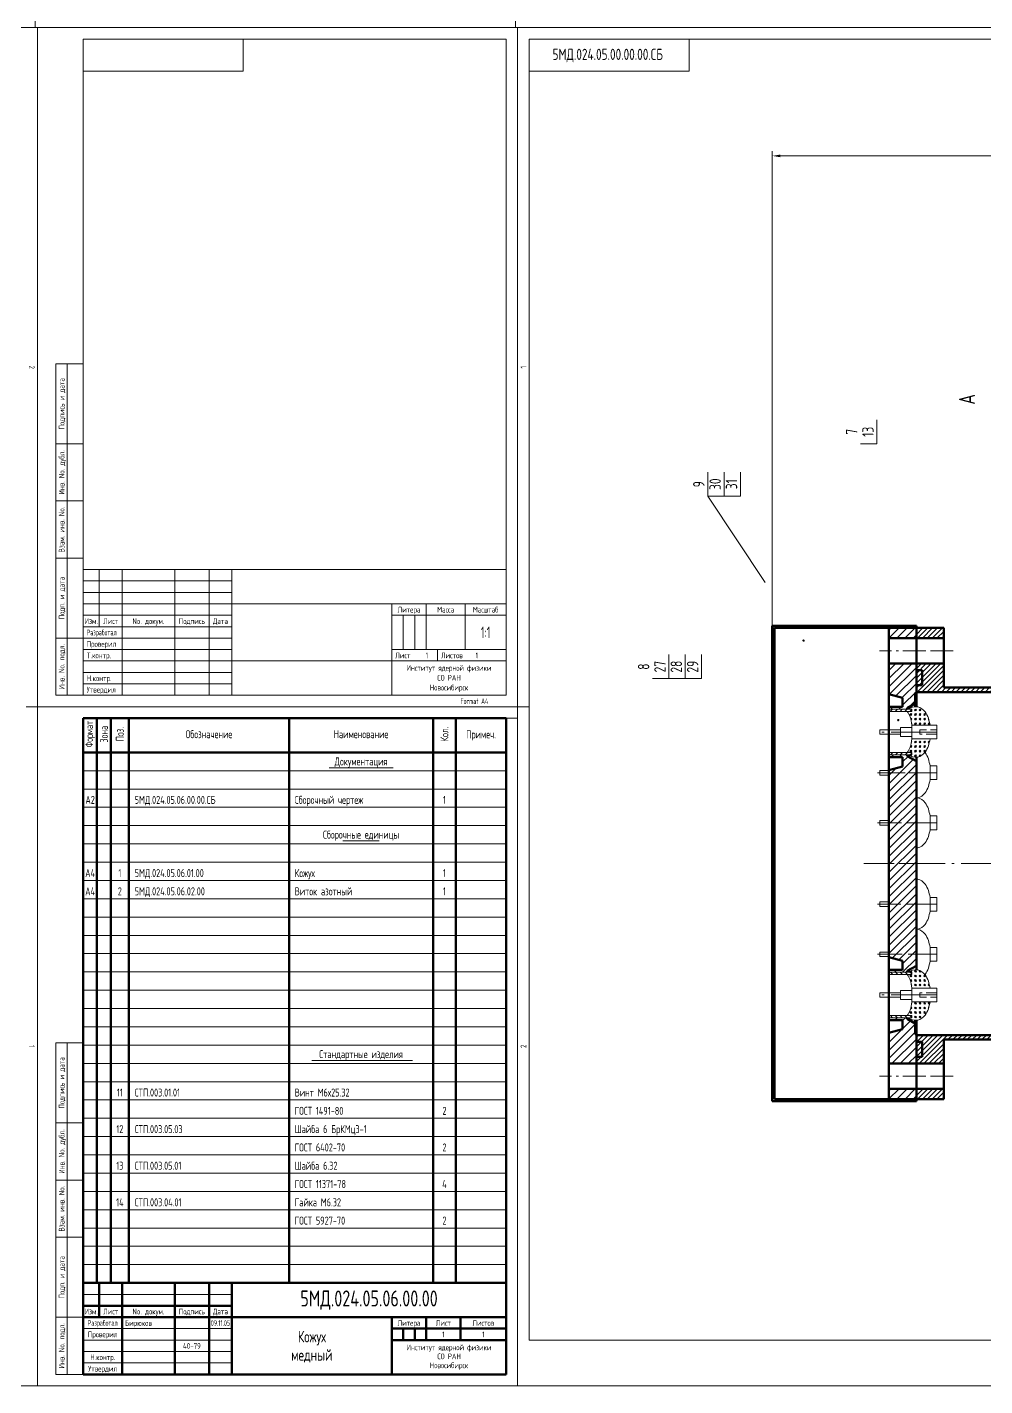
# Model space of a CAD drawing. Extents: x -414 to 4851, y -2165 to 1761.
# Drawn here: x 901 to 1320, y -769 to -175 of the extents above; entities that cross this region are included whole.
import ezdxf
from ezdxf.enums import TextEntityAlignment as Align

# ---------------------------------------------------------------- set-up
doc = ezdxf.new("R2010")
doc.units = 0
doc.linetypes.add('S-P10', pattern=[15, 10, -2, 1, -2])
doc.linetypes.add('S-P20', pattern=[27, 20, -3, 1, -3])
for name, color, linetype, lineweight in [('1', 9, 'CONTINUOUS', 20), ('2', 2, 'CONTINUOUS', 50), ('DIM', 4, 'CONTINUOUS', 20), ('HATCH', 5, 'CONTINUOUS', 20), ('TR', 3, 'CONTINUOUS', 20)]:
    doc.layers.add(name, color=color, linetype=linetype, lineweight=lineweight)
doc.styles.add('SIMPLEX', font='simplex.shx', dxfattribs={"width": 0.7})
pattern_1 = [(225, (2232.582306331256, 867.5315414522921), (1.060660171779821, -1.060660171779821), [])]
pattern_2 = [(135, (2404.30796479295, -1342.48797182273), (-1.060660171779822, -1.060660171779821), [])]
pattern_3 = [(135, (2403.70796479295, -1341.88797182273), (-2.000000618897904, 1.259138534073878e-15), [1.13137, -1.697056]), (135, (2403.30796479295, -1341.88797182273), (-2.000000618897904, 1.259138534073878e-15), [0.565686, -2.262742]), (135, (2403.70796479295, -1341.48797182273), (-2.000000618897904, 1.259138534073878e-15), [0.565686, -2.262742])]
pattern_4 = [(225, (2403.70796479295, 261.2374303011708), (-2.000000618897904, -7.692958409636659e-16), [1.13137, -1.697056]), (225, (2403.30796479295, 261.2374303011708), (-2.000000618897904, -7.692958409636659e-16), [0.565686, -2.262742]), (225, (2403.70796479295, 260.8374303011707), (-2.000000618897904, -7.692958409636659e-16), [0.565686, -2.262742])]
pattern_5 = [(225, (2404.30796479295, 261.8374303011707), (-1.060660171779822, 1.060660171779821), [])]
pattern_6 = [(225, (771.8391680339594, -2651.769355833443), (1.767766952966369, -1.767766952966369), [])]

# ---------------------------------------------------------------- blocks, each defined once
blk = doc.blocks.new('SHTAMP1')
at = {"layer": 'DIM', "color": 2}
for p, q in [((-185, 55), (0, 55)), ((-185, 55), (-185, 0)), ((-178, 55), (-178, 29.99999999999999)), ((-168, 55), (-168, 0)), ((-145, 55), (-145, 0)), ((-130, 55), (-130, 0)), ((-120, 55), (-120, 0)), ((-120, 40), (0, 40)), ((-49.99999999999997, 40), (-50, 0)), ((-34.99999999999997, 40), (-34.99999999999997, 20)), ((-17.99999999999997, 40), (-17.99999999999997, 20.00000000000001)), ((-185, 35), (-120, 35)), ((-185, 30), (-120, 30)), ((-49.99999999999997, 35), (0, 35)), ((-50, 20), (0, 20)), ((-29.99999999999994, 20.00000000000001), (-29.99999999999997, 15)), ((-120, 15), (0, 15))]:
    blk.add_line(p, q, dxfattribs=at)
at = {"layer": 'DIM'}
for p, q in [((-185, 50), (-120, 50)), ((-185, 45), (-120, 45)), ((-185, 40), (-120, 40)), ((-44.99999999999997, 35), (-44.99999999999997, 20)), ((-39.99999999999997, 35), (-39.99999999999997, 20)), ((-185, 25), (-120, 25)), ((-185, 20), (-120, 20)), ((-185, 15), (-120, 15)), ((-185, 10), (-120, 10)), ((-185, 5), (-120, 5))]:
    blk.add_line(p, q, dxfattribs=at)
at = {"layer": 'DIM', "style": 'SIMPLEX', "width": 0.6}
blk.add_text('1', height=2.5, dxfattribs=at).set_placement((-35.17607202795625, 16.2))
at = {"layer": 'DIM', "style": 'SIMPLEX', "width": 0.6, "flags": 8}
blk.add_attdef('ОБОЗНАЧЕНИЕ2', text='', height=7, dxfattribs=at).set_placement((-117, 60), align=Align.MIDDLE)
at = {"layer": 'DIM', "style": 'SIMPLEX', "width": 0.6}
for tag, height, p in [('ОБОЗНАЧЕНИЕ', 7, (-60, 47.5)), ('МАСШТАБ', 5, (-9, 27.5))]:
    blk.add_attdef(tag, text='', height=height, dxfattribs=at).set_placement(p, align=Align.MIDDLE)
at = {"layer": 'DIM', "style": 'SIMPLEX', "width": 0.9108433734939759}
blk.add_attdef('ДАТА', text='', height=2.5, dxfattribs=at).set_placement((-129.5, 26.2), (-120.5, 26.2), align=Align.FIT)
at = {"layer": 'DIM', "style": 'SIMPLEX', "width": 0.6}
for tag, p in [('ЛИСТОВ', (-13.325, 16.2)), ('FORMAT', (-20, -3.8))]:
    blk.add_attdef(tag, p, '', height=2.5, dxfattribs=at)
blk.add_attdef('ТЕЛЕФОН', text='', height=2.5, dxfattribs=at).set_placement((-137.5, 12.5), align=Align.MIDDLE_CENTER)
at = {"layer": 'TR', "style": 'SIMPLEX', "width": 0.7}
for s, p in [('Литера', (-42.49999999999997, 36.2)), ('Масса', (-26.49999999999997, 36.2)), ('Масштаб', (-9, 36.2)), ('Изм.', (-181.5, 31.2)), ('Лист', (-173, 31.2)), ('No. докум.', (-156.5, 31.2)), ('Подпись', (-137.5, 31.2)), ('Дата', (-125, 31.2)), ('Институт ядерной физики', (-25, 10.70243239950646)), ('СО РАН', (-25, 6.416718113792172)), ('Новосибирск', (-25, 2.131003828077887))]:
    blk.add_text(s, height=2.5, dxfattribs=at).set_placement(p, align=Align.CENTER)
at = {"layer": 'TR', "style": 'SIMPLEX'}
for s, width, p in [('Разработал', 0.6, (-183.5, 26.2)), ('T.контр.', 0.7, (-183.5, 16.2)), ('Проверил', 0.7, (-183.5, 21.2)), ('Лист', 0.7, (-48.5, 16.2)), ('Листов', 0.7, (-28.49999999999997, 16.2)), ('Н.контр.', 0.7, (-183.5, 6.200000000000001)), ('Утвердил', 0.7, (-183.5, 1.200000000000001))]:
    blk.add_text(s, height=2.5, dxfattribs=dict(at, width=width)).set_placement(p)
at = {"layer": 'TR', "style": 'SIMPLEX', "width": 0.6}
for tag, height, p in [('НАИМЕНОВАНИЕ', 5, (-85.34568711718521, 29.20002082529924)), ('НАИМЕНОВАНИЕ2', 5, (-85.34568711718521, 21.20002082529924)), ('МАТЕРИАЛ', 3.5, (-85, 9)), ('СОРТАМЕНТ', 3.5, (-85, 3))]:
    blk.add_attdef(tag, text='', height=height, dxfattribs=at).set_placement(p, align=Align.CENTER)
for tag, p, height in [('РАЗРАБОТАЛ', (-166.7, 26.2), 2.5), ('ПРОВЕРИЛ', (-166.7, 21.2), 2.5), ('НОРМОКОНТРОЛЬ', (-166.7, 6.199999999999998), 2.5), ('УТВЕРДИЛ', (-166.7, 1.199999999999999), 2.5), ('ФАЙЛ', (-185, -4), 2)]:
    blk.add_attdef(tag, p, '', height=height, dxfattribs=at)
blk = doc.blocks.new('A4')
at = {"layer": 'DIM', "color": 2}
for p, q in [((7.999999999999972, 5), (8.000000000000028, 150)), ((20.00000000000003, 150), (8.000000000000028, 150)), ((12.99999999999997, 5), (13.00000000000003, 150)), ((20, 115), (8, 115)), ((20, 90), (8, 90)), ((20, 65), (8, 65)), ((19.99999999999997, 30), (7.999999999999972, 30)), ((19.99999999999997, 5), (7.999999999999972, 5))]:
    blk.add_line(p, q, dxfattribs=at)
at = {"layer": 'DIM'}
blk.add_lwpolyline([(0, 0), (1.81854043542623e-14, 297), (210, 297), (210, 0)], close=True, dxfattribs=at)
at = {"layer": 'DIM', "color": 2}
blk.add_lwpolyline([(20, 5), (20.00000000000002, 292), (205, 292), (205, 5)], close=True, dxfattribs=at)
blk.add_lwpolyline([(20.00000000000001, 278), (90.00000000000001, 278), (90.00000000000001, 292)], dxfattribs=at)
at = {"layer": 'DIM'}
ref = blk.add_blockref('SHTAMP1', (205, 5), dxfattribs=at)
ref.add_attrib('МАСШТАБ', '1:1', dxfattribs={"height": 5, "style": 'SIMPLEX', "width": 0.6}).set_placement((196, 32.5), align=Align.MIDDLE)
ref.add_attrib('ЛИСТОВ', '1', (191.675, 21.2), dxfattribs={"height": 2.5, "style": 'SIMPLEX', "width": 0.6})
ref.add_attrib('FORMAT', 'Format A4', (185, 1.2), dxfattribs={"height": 2.5, "style": 'SIMPLEX', "width": 0.6})
at = {"layer": 'DIM', "style": 'SIMPLEX', "width": 0.7}
for s, p in [('Подпись и дата', (11.80000000000001, 132.5)), ('Инв. No. дубл.', (11.79999999999998, 102.5)), ('Взам. инв. No.', (11.79999999999998, 77.50000000000003)), ('Подп. и дата', (11.79999999999998, 47.50000000000001)), ('Инв. No. подл.', (11.79999999999998, 17.50000000000001))]:
    blk.add_text(s, height=2.5, rotation=90, dxfattribs=at).set_placement(p, align=Align.CENTER)

msp = doc.modelspace()

# ---------------------------------------------------------------- hatches: boundary and pattern name
at = {"layer": 'HATCH'}
h = msp.add_hatch(dxfattribs=at)
h.set_pattern_fill('U', color=256, scale=1.5, angle=225, style=0, pattern_type=0)
h.set_pattern_definition(pattern_1)
h.paths.add_polyline_path([(1226.701967580527, -644.3252707607792), (1289.701967580527, -644.3252707607792), (1289.701967580527, -643.3252707607792), (1227.701967580527, -643.3252707607792), (1227.701967580527, -437.3252707607792), (1289.701967580527, -437.3252707607792), (1289.701967580527, -436.3252707607792), (1226.701967580527, -436.3252707607792)])
h = msp.add_hatch(dxfattribs=at)
h.set_pattern_fill('U', color=256, scale=2.5, angle=225, style=0, pattern_type=0)
h.set_pattern_definition(pattern_6)
h.paths.add_polyline_path([(1277.701967580527, -437.3252707607792), (1277.701967580527, -441.8252707607796), (1289.701967580527, -441.8252707607792), (1289.701967580527, -437.3252707607792)])
h = msp.add_hatch(dxfattribs=at)
h.set_pattern_fill('U', color=256, scale=1.5, angle=225, style=0, pattern_type=0)
h.set_pattern_definition(pattern_1)
h.paths.add_polyline_path([(1289.701967580527, -441.8252707607792), (1301.701967580527, -441.8252707607792), (1301.701967580527, -437.3252707607792), (1289.701967580527, -437.3252707607792)])
h = msp.add_hatch(dxfattribs=at)
h.set_pattern_fill('U', color=256, scale=2.5, angle=225, style=0, pattern_type=0)
h.set_pattern_definition(pattern_6)
h.paths.add_polyline_path([(1277.701967580527, -452.8252707607796), (1277.701967580527, -466.2175756061918), (1283.701967580525, -467.8252707607783), (1283.701967580525, -471.8252707607783), (1277.701967580527, -471.8252707607783), (1277.701967580527, -472.8252707607783), (1285.701967580525, -472.8252707607783), (1285.701967580525, -472.3252707607783), (1289.201967580525, -470.3045448186147), (1289.201967580525, -465.8252707607787), (1289.701967580527, -465.3252707607769), (1289.701967580527, -452.8252707607792)])
h = msp.add_hatch(dxfattribs=at)
h.set_pattern_fill('U', color=256, scale=1.5, angle=225, style=0, pattern_type=0)
h.set_pattern_definition(pattern_1)
h.paths.add_polyline_path([(1289.701967580527, -465.3252707607792), (1326.701967580527, -465.3252707607792), (1326.701967580527, -463.3252707607792), (1301.701967580527, -463.3252707607792), (1301.701967580527, -452.8252707607792), (1289.701967580527, -452.8252707607792)])
h = msp.add_hatch(dxfattribs=at)
h.set_pattern_fill('U', color=256, scale=1.5, angle=135, style=0, pattern_type=0)
h.set_pattern_definition(pattern_5)
h.paths.add_polyline_path([(1287.708201007072, -472.8252707607783), (1287.708201007072, -473.8252707607783), (1277.701967580525, -473.8252707607783), (1277.701967580525, -472.8252707607783)])
h = msp.add_hatch(dxfattribs=at)
h.set_pattern_fill('STEK', color=256, scale=2, angle=89.99999999999997, style=0, pattern_type=2)
h.set_pattern_definition(pattern_4)
edge = h.paths.add_edge_path()
edge.add_line((1287.708201007072, -473.8252707607783), (1285.701967580525, -473.8252707607783))
edge.add_spline(control_points=[(1285.701967580525, -473.8252707607783), (1286.204219041173, -474.5922907193801), (1287.386190387496, -476.3973538882435), (1287.571869649097, -478.559970174985), (1287.678648791298, -479.8036325528881)], knot_values=[0, 0, 0, 0, 2.712327674008114, 6.383044836497682, 6.383044836497682, 6.383044836497682, 6.383044836497682], degree=3, periodic=0)
edge.add_line((1287.681175533093, -479.8252707607783), (1295.708201007072, -479.8252707607783))
edge.add_spline(control_points=[(1295.708201007072, -479.8252707607783), (1295.274161128494, -477.7576408039183), (1294.570813509597, -474.4071131711069), (1290.135439189103, -471.0229615689416), (1287.279728945074, -472.1838741170397), (1285.701967580525, -472.8252707607783)], knot_values=[0, 0, 0, 0, 6.19846939499586, 10.04441966037551, 14.79264694561918, 14.79264694561918, 14.79264694561918, 14.79264694561918], degree=3, periodic=0)
edge.add_line((1285.701967580525, -472.8252707607783), (1287.708201007072, -472.8252707607783))
edge.add_line((1287.708201007072, -472.8252707607783), (1287.708201007072, -473.8252707607783))
h = msp.add_hatch(dxfattribs=at)
h.set_pattern_fill('STEK', color=256, scale=2, angle=89.99999999999997, style=0, pattern_type=2)
h.set_pattern_definition(pattern_4)
edge = h.paths.add_edge_path()
edge.add_spline(control_points=[(1287.678648791298, -485.846908968668), (1287.571869649097, -487.0905713465716), (1287.386190387496, -489.253187633313), (1286.204219041173, -491.0582508021769), (1285.701967580525, -491.8252707607783)], knot_values=[0, 0, 0, 0, 3.670717162490015, 6.383044836498129, 6.383044836498129, 6.383044836498129, 6.383044836498129], degree=3, periodic=0)
edge.add_line((1285.701967580525, -491.8252707607783), (1287.708201007072, -491.8252707607783))
edge.add_line((1287.708201007072, -491.8252707607783), (1287.708201007072, -492.8252707607783))
edge.add_line((1287.708201007072, -492.8252707607783), (1285.701967580526, -492.8252707607783))
edge.add_spline(control_points=[(1285.701967580525, -492.8252707607783), (1287.279728945074, -493.4666674045168), (1290.135439189103, -494.627579952615), (1294.570813509597, -491.2434283504497), (1295.274161128494, -487.8929007176382), (1295.708201007072, -485.8252707607783)], knot_values=[0, 0, 0, 0, 4.748227285243578, 8.594177550623229, 14.79264694561866, 14.79264694561866, 14.79264694561866, 14.79264694561866], degree=3, periodic=0)
edge.add_line((1295.708201007072, -485.8252707607783), (1287.681175533093, -485.8252707607783))
h = msp.add_hatch(dxfattribs=at)
h.set_pattern_fill('U', color=256, scale=1.5, angle=135, style=0, pattern_type=0)
h.set_pattern_definition(pattern_5)
h.paths.add_polyline_path([(1287.708201007072, -491.8252707607783), (1287.708201007072, -492.8252707607783), (1277.701967580526, -492.8252707607783), (1277.701967580526, -491.8252707607783)])
h = msp.add_hatch(dxfattribs=at)
h.set_pattern_fill('U', color=256, scale=2.5, angle=225, style=0, pattern_type=0)
h.set_pattern_definition(pattern_6)
h.paths.add_polyline_path([(1285.701967580525, -493.3252707607787), (1285.701967580525, -492.8252707607783), (1277.701967580527, -492.8252707607783), (1277.701967580527, -493.8252707607783), (1283.701967580525, -493.8252707607783), (1283.701967580525, -497.8252707607796), (1277.701967580527, -499.4329659153657), (1277.701967580527, -581.2175756061927), (1283.701967580525, -582.8252707607796), (1283.701967580525, -586.8252707607801), (1277.701967580527, -586.8252707607796), (1277.701967580527, -587.8252707607801), (1285.701967580525, -587.8252707607801), (1285.701967580525, -587.3252707607796), (1289.701967580527, -585.0158696840215), (1289.701967580527, -495.6346718375378)])
h = msp.add_hatch(dxfattribs=at)
h.set_pattern_fill('U', color=256, scale=1.5, angle=225, style=0, pattern_type=0)
h.set_pattern_definition(pattern_1)
h.paths.add_polyline_path([(1289.701967580527, -627.8252707607792), (1301.701967580527, -627.8252707607796), (1301.701967580527, -617.3252707607792), (1351.701967580527, -617.3252707607792), (1351.701967580527, -556.8252707607792), (1351.701967580527, -554.8252707607792), (1349.701967580527, -554.8252707607792), (1349.701967580527, -615.3252707607792), (1289.701967580527, -615.3252707607792)])
h = msp.add_hatch(dxfattribs=at)
h.set_pattern_fill('U', color=256, scale=1.5, angle=135, style=0, pattern_type=0)
h.set_pattern_definition(pattern_2)
h.paths.add_polyline_path([(1287.708201007072, -588.8252707607801), (1287.708201007072, -587.8252707607801), (1277.701967580526, -587.8252707607801), (1277.701967580526, -588.8252707607801)])
h = msp.add_hatch(dxfattribs=at)
h.set_pattern_fill('STEK', color=256, scale=2, angle=89.99999999999997, style=0, pattern_type=2)
h.set_pattern_definition(pattern_3)
edge = h.paths.add_edge_path()
edge.add_spline(control_points=[(1287.678648791298, -594.8036325528903), (1287.571869649097, -593.5599701749868), (1287.386190387495, -591.3973538882449), (1286.204219041173, -589.5922907193815), (1285.701967580525, -588.8252707607801)], knot_values=[0, 0, 0, 0, 3.670717162490015, 6.383044836498129, 6.383044836498129, 6.383044836498129, 6.383044836498129], degree=3, periodic=0)
edge.add_line((1287.681175533093, -594.8252707607801), (1295.708201007072, -594.8252707607801))
edge.add_spline(control_points=[(1295.708201007072, -594.8252707607801), (1295.274161128494, -592.7576408039197), (1294.570813509597, -589.4071131711087), (1290.135439189103, -586.0229615689439), (1287.279728945074, -587.1838741170416), (1285.701967580525, -587.8252707607801)], knot_values=[0, 0, 0, 0, 6.198469394995435, 10.04441966037509, 14.79264694561866, 14.79264694561866, 14.79264694561866, 14.79264694561866], degree=3, periodic=0)
edge.add_line((1285.701967580526, -587.8252707607801), (1287.708201007072, -587.8252707607801))
edge.add_line((1287.708201007072, -587.8252707607801), (1287.708201007072, -588.8252707607801))
edge.add_line((1287.708201007072, -588.8252707607801), (1285.701967580525, -588.8252707607801))
h = msp.add_hatch(dxfattribs=at)
h.set_pattern_fill('STEK', color=256, scale=2, angle=89.99999999999997, style=0, pattern_type=2)
h.set_pattern_definition(pattern_3)
edge = h.paths.add_edge_path()
edge.add_line((1287.708201007072, -606.8252707607801), (1287.708201007072, -607.8252707607801))
edge.add_line((1287.708201007072, -607.8252707607801), (1285.701967580526, -607.8252707607801))
edge.add_spline(control_points=[(1285.701967580525, -607.8252707607801), (1287.279728945074, -608.4666674045186), (1290.135439189103, -609.6275799526177), (1294.570813509596, -606.243428350451), (1295.274161128494, -602.8929007176405), (1295.708201007072, -600.8252707607801)], knot_values=[0, 0, 0, 0, 4.74822728524367, 8.594177550623321, 14.79264694561918, 14.79264694561918, 14.79264694561918, 14.79264694561918], degree=3, periodic=0)
edge.add_line((1295.708201007072, -600.8252707607801), (1287.681175533094, -600.8252707607801))
edge.add_spline(control_points=[(1287.678648791298, -600.8469089686703), (1287.571869649097, -602.0905713465729), (1287.386190387496, -604.2531876333153), (1286.204219041173, -606.0582508021787), (1285.701967580525, -606.8252707607801)], knot_values=[0, 0, 0, 0, 3.670717162489567, 6.383044836497682, 6.383044836497682, 6.383044836497682, 6.383044836497682], degree=3, periodic=0)
edge.add_line((1285.701967580525, -606.8252707607801), (1287.708201007072, -606.8252707607801))
h = msp.add_hatch(dxfattribs=at)
h.set_pattern_fill('U', color=256, scale=1.5, angle=135, style=0, pattern_type=0)
h.set_pattern_definition(pattern_2)
h.paths.add_polyline_path([(1287.708201007072, -607.8252707607801), (1287.708201007072, -606.8252707607801), (1277.701967580525, -606.8252707607801), (1277.701967580525, -607.8252707607801)])
h = msp.add_hatch(dxfattribs=at)
h.set_pattern_fill('U', color=256, scale=2.5, angle=225, style=0, pattern_type=0)
h.set_pattern_definition(pattern_6)
h.paths.add_polyline_path([(1277.701967580527, -614.4329659153666), (1277.701967580527, -627.8252707607792), (1289.701967580527, -627.8252707607792), (1289.701967580527, -615.3252707607815), (1289.201967580525, -614.8252707607799), (1289.201967580525, -610.3459967029432), (1285.701967580525, -608.3252707607803), (1285.701967580525, -607.8252707607801), (1277.701967580527, -607.8252707607803), (1277.701967580527, -608.8252707607799), (1283.701967580525, -608.8252707607803), (1283.701967580525, -612.8252707607801)])
h = msp.add_hatch(dxfattribs=at)
h.set_pattern_fill('U', color=256, scale=2.5, angle=225, style=0, pattern_type=0)
h.set_pattern_definition(pattern_6)
h.paths.add_polyline_path([(1277.701967580527, -638.825270760779), (1277.701967580527, -643.3252707607792), (1289.701967580527, -643.3252707607794), (1289.701967580527, -638.8252707607794)])
h = msp.add_hatch(dxfattribs=at)
h.set_pattern_fill('U', color=256, scale=1.5, angle=225, style=0, pattern_type=0)
h.set_pattern_definition(pattern_1)
h.paths.add_polyline_path([(1289.701967580527, -643.3252707607792), (1301.701967580527, -643.3252707607792), (1301.701967580527, -638.8252707607792), (1289.701967580527, -638.8252707607792)])

# ---------------------------------------------------------------- linework, layer by layer
at = {"layer": '1', "linetype": 'S-P10'}
for p, q in [((1293.841377878577, -447.3252707607792), (1273.562557282477, -447.3252707607792)), ((1305.841377878577, -447.3252707607792), (1285.562557282477, -447.3252707607792)), ((1293.841377878577, -633.3252707607792), (1273.562557282477, -633.3252707607792)), ((1305.841377878577, -633.3252707607792), (1285.562557282477, -633.3252707607792)), ((1305.841377878577, -633.3252707607792), (1285.562557282477, -633.3252707607792))]:
    msp.add_line(p, q, dxfattribs=at)
at = {"layer": '1'}
for p, q in [((1287.708201007071, -472.8252707607783), (1277.701967580525, -472.8252707607783)), ((1287.708201007071, -473.8252707607783), (1277.701967580525, -473.8252707607783)), ((1287.708201007072, -473.8252707607783), (1287.708201007072, -472.8252707607783)), ((1282.701967580525, -480.8252707607783), (1287.701967580525, -480.8252707607783)), ((1282.701967580525, -484.8252707607783), (1282.701967580525, -480.8252707607783)), ((1287.708201007072, -485.8252707607783), (1287.708201007072, -479.8252707607783)), ((1287.708201007072, -479.8252707607783), (1298.708201007072, -479.8252707607783)), ((1298.708201007072, -479.8252707607783), (1298.708201007072, -485.8252707607783)), ((1273.701967580525, -481.8252707607783), (1282.701967580525, -481.8252707607783)), ((1273.701967580525, -483.8252707607783), (1273.701967580525, -481.8252707607783)), ((1282.701967580525, -483.8252707607783), (1273.701967580525, -483.8252707607783)), ((1277.701967580525, -484.4442343232674), (1277.701967580525, -482.4442343232674)), ((1287.701967580525, -484.8252707607783), (1282.701967580525, -484.8252707607783)), ((1298.708201007072, -485.8252707607783), (1287.708201007072, -485.8252707607783)), ((1291.208201007072, -483.8252707607783), (1291.208201007072, -481.8252707607783)), ((1291.208201007072, -481.8252707607783), (1294.176842430221, -481.8252707607783)), ((1292.227386043572, -483.8252707607783), (1291.208201007072, -483.8252707607783)), ((1298.708201007072, -483.8252707607783), (1294.032439358543, -483.8252707607783)), ((1295.837492673514, -481.8252707607783), (1298.708201007072, -481.8252707607783)), ((1287.708201007071, -491.8252707607783), (1277.701967580525, -491.8252707607783)), ((1287.708201007071, -492.8252707607783), (1277.701967580525, -492.8252707607783)), ((1287.708201007072, -492.8252707607783), (1287.708201007072, -491.8252707607783)), ((925.2896355711712, -499.7439607981621), (1110.289635571171, -499.7439607981621)), ((925.2896355711712, -507.7439607981621), (1110.289635571171, -507.7439607981621)), ((925.2896355711712, -515.7439607981621), (1110.289635571171, -515.7439607981621)), ((925.2896355711712, -523.7439607981621), (1110.289635571171, -523.7439607981621)), ((925.2896355711712, -531.7439607981621), (1110.289635571171, -531.7439607981621)), ((925.2896355711712, -539.7439607981621), (1110.289635571171, -539.7439607981621)), ((925.2896355711712, -547.7439607981621), (1110.289635571171, -547.7439607981621)), ((925.2896355711712, -555.7439607981621), (1110.289635571171, -555.7439607981621)), ((925.2896355711712, -563.7439607981621), (1110.289635571171, -563.7439607981621)), ((925.2896355711712, -571.7439607981621), (1110.289635571171, -571.7439607981621)), ((925.2896355711712, -579.7439607981621), (1110.289635571171, -579.7439607981621)), ((925.2896355711712, -587.7439607981621), (1110.289635571171, -587.7439607981621)), ((1287.708201007071, -587.8252707607801), (1277.701967580525, -587.8252707607801)), ((1287.708201007072, -587.8252707607801), (1287.708201007072, -588.8252707607801)), ((1287.708201007071, -588.8252707607801), (1277.701967580525, -588.8252707607801)), ((925.2896355711712, -595.7439607981621), (1110.289635571171, -595.7439607981621)), ((1282.701967580525, -596.8252707607801), (1273.701967580525, -596.8252707607801)), ((1273.701967580525, -596.8252707607801), (1273.701967580525, -598.8252707607801)), ((1273.701967580525, -598.8252707607801), (1282.701967580525, -598.8252707607801)), ((1277.701967580525, -596.2063071982909), (1277.701967580525, -598.2063071982909)), ((1287.701967580525, -595.8252707607801), (1282.701967580525, -595.8252707607801)), ((1282.701967580525, -595.8252707607801), (1282.701967580525, -599.8252707607801)), ((1282.701967580525, -599.8252707607801), (1287.701967580525, -599.8252707607801)), ((1287.708201007072, -594.8252707607801), (1287.708201007072, -600.8252707607801)), ((1298.708201007072, -594.8252707607801), (1287.708201007072, -594.8252707607801)), ((1291.208201007072, -596.8252707607801), (1291.208201007072, -598.8252707607801)), ((1292.227386043572, -596.8252707607801), (1291.208201007072, -596.8252707607801)), ((1291.208201007072, -598.8252707607801), (1294.176842430221, -598.8252707607801)), ((1298.708201007072, -596.8252707607801), (1294.032439358543, -596.8252707607801)), ((1295.837492673514, -598.8252707607801), (1298.708201007072, -598.8252707607801)), ((1298.708201007072, -600.8252707607801), (1298.708201007072, -594.8252707607801)), ((925.2896355711712, -603.7439607981621), (1110.289635571171, -603.7439607981621)), ((1287.708201007072, -600.8252707607801), (1298.708201007072, -600.8252707607801)), ((925.2896355711712, -611.7439607981621), (1110.289635571171, -611.7439607981621)), ((1287.708201007071, -606.8252707607801), (1277.701967580525, -606.8252707607801)), ((1287.708201007071, -607.8252707607801), (1277.701967580525, -607.8252707607801)), ((1287.708201007072, -606.8252707607801), (1287.708201007072, -607.8252707607801)), ((925.2896355711712, -619.7439607981621), (1110.289635571171, -619.7439607981621)), ((925.2896355711712, -627.7439607981621), (1110.289635571171, -627.7439607981621)), ((925.2896355711712, -635.7439607981621), (1110.289635571171, -635.7439607981621)), ((925.2896355711712, -643.7439607981621), (1110.289635571171, -643.7439607981621)), ((925.2896355711712, -651.7439607981621), (1110.289635571171, -651.7439607981621)), ((925.2896355711712, -659.7439607981621), (1110.289635571171, -659.7439607981621)), ((925.2896355711712, -667.7439607981621), (1110.289635571171, -667.7439607981621)), ((925.2896355711712, -675.7439607981621), (1110.289635571171, -675.7439607981621)), ((925.2896355711712, -683.7439607981621), (1110.289635571171, -683.7439607981621)), ((925.2896355711712, -691.7439607981621), (1110.289635571171, -691.7439607981621)), ((925.2896355711712, -699.7439607981621), (1110.289635571171, -699.7439607981621)), ((925.2896355711712, -707.7439607981621), (1110.289635571171, -707.7439607981621)), ((925.2896355711712, -715.7439607981621), (1110.289635571171, -715.7439607981621)), ((990.289635571171, -728.756198468621), (925.2896355711712, -728.756198468621)), ((990.289635571171, -743.756198468621), (925.2896355711712, -743.756198468621)), ((925.2896355711712, -748.756198468621), (990.289635571171, -748.756198468621)), ((990.289635571171, -753.756198468621), (925.2896355711712, -753.756198468621)), ((925.2896355711712, -758.756198468621), (990.289635571171, -758.756198468621))]:
    msp.add_line(p, q, dxfattribs=at)
at = {"layer": '1', "linetype": 'S-P20'}
for p, q in [((1298.666054203895, -482.8252707607787), (1272.745645004247, -482.8252707607787)), ((1284.85822422237, -500.6252707607798), (1272.70349820107, -500.6252707607798)), ((1298.623907400718, -500.6252707607798), (1286.492468840569, -500.6252707607798)), ((1283.223979604172, -522.5252707607794), (1272.70349820107, -522.5252707607794)), ((1298.623907400718, -522.5252707607794), (1285.511919817157, -522.5252707607794)), ((1266.702217538033, -540.3252707607792), (1279.955484736545, -540.3252707607792)), ((1282.243430580761, -540.3252707607792), (1681.457937511887, -540.3252707607796)), ((1282.897126175548, -558.1252707607789), (1272.70349820107, -558.1252707607789)), ((1298.623907400718, -558.1252707607789), (1285.511919817157, -558.1252707607789)), ((1283.550827401565, -580.0252707607785), (1272.70349820107, -580.0252707607785)), ((1298.623907400718, -580.0252707607785), (1286.165621043174, -580.0252707607785)), ((1298.666054203895, -597.8252707607796), (1272.745645004247, -597.8252707607796))]:
    msp.add_line(p, q, dxfattribs=at)
at = {"layer": '1', "color": 2}
for p, q in [((1277.659820777348, -499.0063071982906), (1277.659820777348, -501.0063071982906)), ((1295.708201007072, -500.6252707607798), (1295.708201007072, -497.6252707607803)), ((1298.708201007072, -497.6252707607803), (1295.708201007072, -497.6252707607803)), ((1298.666054203895, -500.6252707607798), (1298.666054203895, -497.6252707607803)), ((1273.659820777348, -499.6252707607798), (1273.659820777348, -501.6252707607798)), ((1277.701967580526, -499.6252707607798), (1273.659820777348, -499.6252707607798)), ((1273.659820777348, -501.6252707607798), (1277.701967580526, -501.6252707607798)), ((1295.708201007072, -500.6252707607798), (1295.708201007072, -503.6252707607794)), ((1298.708201007072, -503.6252707607794), (1295.708201007072, -503.6252707607794)), ((1298.666054203895, -500.6252707607798), (1298.666054203895, -503.6252707607794)), ((1273.659820777348, -521.5252707607794), (1273.659820777348, -523.5252707607794)), ((1277.701967580526, -521.5252707607794), (1273.659820777348, -521.5252707607794)), ((1277.659820777348, -520.9063071982903), (1277.659820777348, -522.9063071982903)), ((1295.708201007072, -522.5252707607794), (1295.708201007072, -519.5252707607799)), ((1298.708201007072, -519.5252707607799), (1295.708201007072, -519.5252707607799)), ((1295.708201007072, -522.5252707607794), (1295.708201007072, -525.525270760779)), ((1298.666054203895, -522.5252707607794), (1298.666054203895, -519.5252707607799)), ((1298.666054203895, -522.5252707607794), (1298.666054203895, -525.525270760779)), ((1273.659820777348, -523.5252707607794), (1277.701967580526, -523.5252707607794)), ((1298.708201007072, -525.525270760779), (1295.708201007072, -525.525270760779)), ((1273.659820777348, -557.1252707607789), (1277.701967580526, -557.1252707607789)), ((1273.659820777348, -559.1252707607789), (1273.659820777348, -557.1252707607789)), ((1277.659820777348, -559.7442343232681), (1277.659820777348, -557.7442343232681)), ((1298.708201007072, -555.1252707607794), (1295.708201007072, -555.1252707607794)), ((1295.708201007072, -558.1252707607789), (1295.708201007072, -555.1252707607794)), ((1295.708201007072, -558.1252707607789), (1295.708201007072, -561.1252707607784)), ((1298.666054203895, -558.1252707607789), (1298.666054203895, -555.1252707607794)), ((1298.666054203895, -558.1252707607789), (1298.666054203895, -561.1252707607784)), ((1277.701967580526, -559.1252707607789), (1273.659820777348, -559.1252707607789)), ((1298.708201007072, -561.1252707607784), (1295.708201007072, -561.1252707607784)), ((1273.659820777348, -579.0252707607785), (1277.701967580526, -579.0252707607785)), ((1273.659820777348, -581.0252707607785), (1273.659820777348, -579.0252707607785)), ((1277.701967580526, -581.0252707607785), (1273.659820777348, -581.0252707607785)), ((1277.659820777348, -581.6442343232677), (1277.659820777348, -579.6442343232677)), ((1295.708201007072, -580.0252707607785), (1295.708201007072, -577.025270760779)), ((1298.708201007072, -577.025270760779), (1295.708201007072, -577.025270760779)), ((1295.708201007072, -580.0252707607785), (1295.708201007072, -583.0252707607781)), ((1298.666054203895, -580.0252707607785), (1298.666054203895, -577.025270760779)), ((1298.666054203895, -580.0252707607785), (1298.666054203895, -583.0252707607781)), ((1298.708201007072, -583.0252707607781), (1295.708201007072, -583.0252707607781))]:
    msp.add_line(p, q, dxfattribs=at)
at = {"layer": '1'}
for points in [[(1295.708201007072, -479.8252707607783), (1293.527022213815, -474.0232468111083), (1290.350129061477, -471.8556021579409), (1285.701967580525, -472.8252707607783)], [(1285.701967580525, -473.8252707607783), (1287.028828574892, -476.1908914642761), (1287.678648791298, -479.8036325528881)], [(1295.708201007072, -485.8252707607783), (1293.527022213815, -491.6272947104478), (1290.350129061477, -493.7949393636152), (1285.701967580525, -492.8252707607783)], [(1285.701967580525, -491.8252707607783), (1287.028828574892, -489.4596500572804), (1287.678648791298, -485.846908968668)], [(1295.708201007072, -594.8252707607801), (1293.527022213815, -589.0232468111105), (1290.350129061477, -586.8556021579432), (1285.701967580525, -587.8252707607801)], [(1285.701967580525, -588.8252707607801), (1287.028828574892, -591.1908914642779), (1287.678648791298, -594.8036325528903)], [(1295.708201007072, -600.8252707607801), (1293.527022213815, -606.6272947104501), (1290.350129061477, -608.7949393636175), (1285.701967580525, -607.8252707607801)], [(1285.701967580525, -606.8252707607801), (1287.028828574892, -604.4596500572823), (1287.678648791298, -600.8469089686703)]]:
    msp.add_spline(points, degree=3, dxfattribs=at)
at = {"layer": '1', "color": 2}
for points, knots in [([(1295.708201007072, -497.6252707607803), (1295.274161128494, -495.5576408039199), (1294.831574862488, -493.4492985357258), (1293.474970694118, -491.7577639704316), (1293.448442736518, -491.7252707607788)], [0, 0, 0, 0, 6.198469394995435, 6.320519288385349, 6.320519288385349, 6.320519288385349, 6.320519288385349]), ([(1295.708201007072, -503.6252707607794), (1295.274161128494, -505.6929007176398), (1294.570813509597, -509.0434283504508), (1291.354651352004, -511.4973317939896), (1289.91960922318, -511.6651948309661), (1289.701967580526, -511.6736151385837)], [0, 0, 0, 0, 6.198469394995435, 10.04441966037509, 10.7263892243141, 10.7263892243141, 10.7263892243141, 10.7263892243141]), ([(1295.708201007072, -519.5252707607799), (1295.274161128494, -517.4576408039195), (1294.570813509597, -514.1071131711085), (1291.354651352004, -511.6532097275697), (1289.91960922318, -511.4853466905931), (1289.701967580526, -511.4769263829755)], [0, 0, 0, 0, 6.198469394995435, 10.04441966037509, 10.7263892243141, 10.7263892243141, 10.7263892243141, 10.7263892243141]), ([(1295.708201007072, -525.525270760779), (1295.274161128494, -527.5929007176394), (1294.570813509597, -530.9434283504504), (1291.354651352004, -533.3973317939892), (1289.91960922318, -533.5651948309658), (1289.701967580526, -533.5736151385834)], [0, 0, 0, 0, 6.198469394995435, 10.04441966037509, 10.7263892243141, 10.7263892243141, 10.7263892243141, 10.7263892243141]), ([(1295.708201007072, -555.1252707607794), (1295.274161128494, -553.057640803919), (1294.570813509597, -549.707113171108), (1291.354651352004, -547.2532097275691), (1289.91960922318, -547.0853466905926), (1289.701967580526, -547.076926382975)], [0, 0, 0, 0, 6.198469394995435, 10.04441966037509, 10.7263892243141, 10.7263892243141, 10.7263892243141, 10.7263892243141]), ([(1295.708201007072, -561.1252707607784), (1295.274161128494, -563.1929007176388), (1294.570813509597, -566.5434283504499), (1291.354651352004, -568.9973317939887), (1289.91960922318, -569.1651948309652), (1289.701967580526, -569.1736151385828)], [0, 0, 0, 0, 6.198469394995435, 10.04441966037509, 10.7263892243141, 10.7263892243141, 10.7263892243141, 10.7263892243141]), ([(1295.708201007072, -577.025270760779), (1295.274161128494, -574.9576408039186), (1294.570813509597, -571.6071131711076), (1291.354651352004, -569.1532097275688), (1289.91960922318, -568.9853466905922), (1289.701967580526, -568.9769263829746)], [0, 0, 0, 0, 6.198469394995435, 10.04441966037509, 10.7263892243141, 10.7263892243141, 10.7263892243141, 10.7263892243141]), ([(1295.708201007072, -583.0252707607781), (1295.274161128494, -585.0929007176385), (1294.831574862488, -587.2012429858326), (1293.474970694118, -588.8927775511268), (1293.448442736518, -588.9252707607791)], [0, 0, 0, 0, 6.198469394995435, 6.320519288385061, 6.320519288385061, 6.320519288385061, 6.320519288385061])]:
    msp.add_open_spline(points, degree=3, knots=knots, dxfattribs=at)
at = {"layer": '2'}
for p, q in [((1226.701967580527, -436.3252707607792), (1289.701967580527, -436.3252707607792)), ((1226.701967580527, -644.3252707607792), (1226.701967580527, -436.3252707607792)), ((1227.701967580527, -437.3252707607792), (1289.701967580527, -437.3252707607792)), ((1227.701967580527, -643.3252707607792), (1227.701967580527, -437.3252707607792)), ((1277.701967580527, -643.3252707607792), (1277.701967580527, -437.3252707607792)), ((1289.701967580527, -471.7769263829739), (1289.701967580527, -436.3252707607792)), ((1289.701967580527, -437.3252707607792), (1301.701967580527, -437.3252707607792)), ((1301.701967580527, -437.3252707607792), (1301.701967580527, -463.3252707607796)), ((1277.701967580527, -441.8252707607792), (1289.701967580527, -441.8252707607792)), ((1289.701967580527, -441.8252707607792), (1301.701967580527, -441.8252707607792)), ((1277.701967580527, -452.8252707607792), (1289.701967580527, -452.8252707607792)), ((1289.701967580527, -452.8252707607792), (1301.701967580527, -452.8252707607792)), ((1289.701967580527, -455.8252707607796), (1292.201967580527, -455.8252707607796)), ((1292.201967580527, -455.8252707607796), (1292.201967580527, -462.3252707607796)), ((1289.701967580527, -462.3252707607796), (1292.201967580527, -462.3252707607796)), ((1351.701967580527, -463.3252707607796), (1301.701967580527, -463.3252707607792)), ((1283.701967580525, -467.8252707607783), (1277.701967580525, -466.2175756061913)), ((1283.701967580525, -471.8252707607783), (1283.701967580525, -467.8252707607783)), ((1289.701967580525, -465.3252707607787), (1289.201967580525, -465.8252707607787)), ((1289.201967580525, -471.785796610289), (1289.201967580525, -465.8252707607787)), ((1349.701967580527, -465.3252707607792), (1289.701967580527, -465.3252707607792)), ((1283.701967580525, -471.8252707607783), (1277.701967580525, -471.8252707607783)), ((1289.201967580525, -470.3045448186147), (1285.701967580525, -472.3252707607783)), ((1285.701967580525, -472.8252707607783), (1285.701967580525, -472.3252707607783)), ((925.2896355711712, -763.756198468621), (925.2896355711712, -476.7561984686211)), ((925.2896355711712, -476.7561984686211), (1110.289635571171, -476.7561984686211)), ((931.2896355711712, -723.756198468621), (931.2896355711712, -476.7561984686211)), ((937.2896355711712, -723.756198468621), (937.2896355711712, -476.7561984686211)), ((945.2896355711712, -723.756198468621), (945.2896355711712, -476.7561984686211)), ((1015.289635571171, -723.756198468621), (1015.289635571171, -476.7561984686211)), ((1078.289635571171, -723.756198468621), (1078.289635571171, -476.7561984686211)), ((1088.289635571171, -723.756198468621), (1088.289635571171, -476.7561984686211)), ((1110.289635571171, -476.7561984686211), (1110.289635571171, -763.756198468621)), ((1110.289635571171, -491.7439607981621), (925.2896355711716, -491.7439607981621)), ((1285.701967580525, -493.3252707607783), (1285.701967580525, -492.8252707607783)), ((1283.701967580525, -493.8252707607783), (1277.701967580525, -493.8252707607783)), ((1283.701967580525, -497.8252707607792), (1277.701967580525, -499.4329659153661)), ((1283.701967580525, -497.8252707607783), (1283.701967580525, -493.8252707607783)), ((1289.701967580527, -495.6346718375373), (1285.701967580525, -493.3252707607787)), ((1289.701967580527, -586.7769263829762), (1289.701967580527, -493.8736151385822)), ((1283.701967580525, -582.8252707607792), (1277.701967580525, -581.2175756061922)), ((1283.701967580525, -586.8252707607801), (1277.701967580525, -586.8252707607801)), ((1283.701967580525, -582.8252707607801), (1283.701967580525, -586.8252707607801)), ((1289.701967580527, -585.0158696840215), (1285.701967580525, -587.3252707607796)), ((1285.701967580525, -587.3252707607801), (1285.701967580525, -587.8252707607801)), ((1283.701967580525, -608.8252707607801), (1277.701967580525, -608.8252707607801)), ((1283.701967580525, -608.8252707607801), (1283.701967580525, -612.8252707607801)), ((1285.701967580525, -607.8252707607801), (1285.701967580525, -608.3252707607801)), ((1289.201967580525, -610.3459967029437), (1285.701967580525, -608.3252707607801)), ((1289.201967580525, -608.8647449112693), (1289.201967580525, -614.8252707607796)), ((1289.701967580527, -644.3252707607792), (1289.701967580527, -608.8736151385849)), ((1283.701967580525, -612.8252707607801), (1277.701967580525, -614.432965915367)), ((1289.701967580525, -615.3252707607796), (1289.201967580525, -614.8252707607796)), ((1289.701967580527, -615.3252707607792), (1349.701967580527, -615.3252707607792)), ((1301.701967580527, -617.3252707607792), (1351.701967580527, -617.3252707607792)), ((1301.701967580527, -617.3252707607792), (1301.701967580527, -643.3252707607792)), ((1289.701967580527, -618.3252707607796), (1292.201967580527, -618.3252707607796)), ((1292.201967580527, -624.8252707607796), (1292.201967580527, -618.3252707607796)), ((1289.701967580527, -627.8252707607792), (1277.701967580527, -627.8252707607792)), ((1289.701967580527, -624.8252707607796), (1292.201967580527, -624.8252707607796)), ((1301.701967580527, -627.8252707607792), (1289.701967580527, -627.8252707607792)), ((1289.701967580527, -638.8252707607792), (1277.701967580527, -638.8252707607792)), ((1301.701967580527, -638.8252707607792), (1289.701967580527, -638.8252707607792)), ((1289.701967580527, -644.3252707607792), (1226.701967580527, -644.3252707607792)), ((1289.701967580527, -643.3252707607792), (1227.701967580527, -643.3252707607792)), ((1301.701967580527, -643.3252707607792), (1289.701967580527, -643.3252707607792)), ((1110.289635571171, -723.756198468621), (925.2896355711712, -723.756198468621)), ((932.2896355711712, -723.756198468621), (932.2896355711712, -738.756198468621)), ((942.2896355711712, -723.756198468621), (942.2896355711712, -763.756198468621)), ((965.2896355711712, -763.756198468621), (965.2896355711712, -723.756198468621)), ((980.289635571171, -723.756198468621), (980.289635571171, -763.756198468621)), ((990.289635571171, -763.756198468621), (990.289635571171, -723.756198468621)), ((925.2896355711712, -733.756198468621), (990.289635571171, -733.756198468621)), ((1110.289635571171, -738.756198468621), (925.2896355711712, -738.756198468621)), ((1060.289635571171, -763.756198468621), (1060.289635571171, -738.756198468621)), ((1075.289635571171, -748.756198468621), (1075.289635571171, -738.756198468621)), ((1090.289635571171, -748.756198468621), (1090.289635571171, -738.756198468621)), ((1110.289635571171, -743.756198468621), (1060.289635571171, -743.756198468621)), ((1065.289635571171, -743.756198468621), (1065.289635571171, -748.756198468621)), ((1070.289635571171, -748.756198468621), (1070.289635571171, -743.756198468621)), ((1110.289635571171, -748.756198468621), (1060.289635571171, -748.756198468621)), ((1110.289635571171, -763.756198468621), (925.2896355711712, -763.756198468621))]:
    msp.add_line(p, q, dxfattribs=at)
at = {"layer": 'DIM'}
for p, q in [((1226.701967580527, -436.3252707607792), (1226.701967580527, -228.8511000879328)), ((1704.939488372629, -230.8511000879328), (1230.201967580527, -230.8511000879328)), ((900.2896355711712, -471.7561984686205), (905.2896355711712, -471.7561984686205)), ((1120.289635571171, -471.7561984686211), (1115.289635571171, -471.7561984686211)), ((1115.289635571171, -476.756198468621), (1110.289635571171, -476.756198468621)), ((1032.789635571171, -498.4439607981622), (1060.789635571171, -498.4439607981622)), ((1038.789635571171, -530.4439607981622), (1054.789635571171, -530.4439607981622)), ((1025.328406771081, -626.4439607981622), (1069.255433618595, -626.4439607981622))]:
    msp.add_line(p, q, dxfattribs=at)
at = {"layer": 'DIM', "color": 2}
for p, q in [((913.2896355711712, -763.756198468621), (913.2896355711712, -618.756198468621)), ((925.2896355711712, -618.756198468621), (913.2896355711712, -618.756198468621)), ((918.2896355711712, -763.756198468621), (918.2896355711712, -618.756198468621)), ((925.2896355711712, -653.756198468621), (913.2896355711712, -653.756198468621)), ((925.2896355711712, -678.756198468621), (913.2896355711712, -678.756198468621)), ((925.2896355711712, -703.756198468621), (913.2896355711712, -703.756198468621)), ((925.2896355711712, -738.756198468621), (913.2896355711712, -738.756198468621)), ((925.2896355711712, -763.756198468621), (913.2896355711712, -763.756198468621))]:
    msp.add_line(p, q, dxfattribs=at)
at = {"layer": 'DIM'}
for points in [[(694.2896355711714, -174.7561984686206), (694.2896355711714, 122.2438015313794), (904.2896355711714, 122.2438015313794), (904.2896355711714, -174.7561984686206)], [(904.2896355711714, -174.7561984686206), (904.2896355711714, 122.2438015313794), (1114.289635571171, 122.2438015313794), (1114.289635571171, -174.7561984686206)], [(1114.289635571171, -174.7561984686206), (1114.289635571171, 122.2438015313794), (1324.289635571171, 122.2438015313794), (1324.289635571171, -174.7561984686206)], [(64.2896355711714, -174.7561984686205), (905.2896355711712, -174.7561984686209), (905.2896355711712, -768.756198468621), (64.28963557117117, -768.7561984686208)], [(2166.289635571172, -768.756198468621), (1115.289635571171, -768.756198468621), (1115.289635571171, -174.7561984686206), (2166.289635571172, -174.7561984686216)], [(905.2896355711712, -768.756198468621), (905.2896355711712, -471.7561984686211), (1115.289635571171, -471.7561984686211), (1115.289635571171, -768.756198468621)]]:
    msp.add_lwpolyline(points, close=True, dxfattribs=at)
at = {"layer": 'DIM', "color": 2}
msp.add_lwpolyline([(2161.289635571172, -748.756198468621), (1120.289635571171, -748.756198468621), (1120.289635571171, -179.7561984686206), (2161.289635571172, -179.7561984686216)], close=True, dxfattribs=at)
msp.add_lwpolyline([(1120.289635571171, -193.7561984686206), (1190.289635571171, -193.7561984686206), (1190.289635571171, -179.7561984686206)], dxfattribs=at)
at = {"layer": 'DIM', "flags": 128}
for points in [[(1329.52799500678, -435.5184004388732, 0.5, 0.5, 458.3655088839218), (1329.529691482079, -435.5170287287954, 0, 0, 0), (1265.276993537305, -356.7607307080514, 0, 0, 0), (1265.276993537305, -346.2607307080514, 0, 0, 0)], [(1240.224980960404, -442.6275906274566, 0.5, 0.5, 458.3655088836373), (1240.226803803471, -442.6263919364499, 0, 0, 0), (1228.820736813934, -425.4460955802035, 0, 0, 0)], [(1281.535291712665, -477.563113971263, 0.5, 0.5, 458.3655088839218), (1281.535663901738, -477.5609642986662, 0, 0, 0), (1174.2992284234, -459.4780944627516, 0, 0, 0), (1174.2992284234, -448.9780944627516, 0, 0, 0)]]:
    msp.add_lwpolyline(points, format="xyseb", dxfattribs=at)
for points in [[(1265.276993537305, -356.7607307080514), (1272.426993537305, -356.7607307080514), (1272.426993537305, -346.2607307080514)], [(1198.439510966976, -379.684619324137), (1205.589510966976, -379.684619324137), (1205.589510966976, -369.184619324137)], [(1223.52833938982, -417.4744646696774), (1198.439510966976, -379.684619324137), (1198.439510966976, -369.184619324137)], [(1205.589510966976, -379.684619324137), (1212.739510966976, -379.684619324137), (1212.739510966976, -369.184619324137)], [(1174.2992284234, -459.4780944627516), (1181.4492284234, -459.4780944627516), (1181.4492284234, -448.9780944627516)], [(1181.4492284234, -459.4780944627516), (1188.5992284234, -459.4780944627516), (1188.5992284234, -448.9780944627516)], [(1188.5992284234, -459.4780944627516), (1195.7492284234, -459.4780944627516), (1195.7492284234, -448.9780944627516)]]:
    msp.add_lwpolyline(points, dxfattribs=at)
at = {"layer": 'DIM'}
msp.add_solid([(1230.201967580527, -231.4344334212664), (1230.201967580527, -230.2677667545994), (1226.701967580527, -230.8511000879329)], dxfattribs=at)

# ---------------------------------------------------------------- block references
at = {"layer": 'TR'}
msp.add_blockref('A4', (905.2896355711712, -471.7561984686205), dxfattribs=at)

# ---------------------------------------------------------------- texts
at = {"layer": 'DIM', "style": 'SIMPLEX', "width": 0.7}
for s, height, p in [('5МД.024.05.00.00.00.СБ', 4.899999999999999, (1154.711477194475, -186.9350547199291)), ('5МД.024.05.06.00.00', 7, (1050.289635571171, -731.256198468621)), ('1', 2.5, (1082.789635571171, -746.256198468621)), ('1', 2.5, (1100.289635571171, -746.256198468621))]:
    msp.add_text(s, height=height, dxfattribs=at).set_placement(p, align=Align.MIDDLE)
for s, height, rotation, p in [('2', 2.5, 270, (901.4896355711719, -323.2561984686208)), ('1', 2.5, 90, (1119.089635571172, -323.2561984686206)), ('7', 5, 90, (1263.876993537305, -351.5107307080514)), ('13', 5, 90, (1271.026993537305, -351.5107307080514)), ('9', 5, 90, (1197.039510966976, -374.434619324137)), ('30', 5, 90, (1204.189510966976, -374.434619324137)), ('31', 5, 90, (1211.339510966976, -374.434619324137)), ('8', 5, 90, (1172.8992284234, -454.2280944627516)), ('27', 5, 90, (1180.0492284234, -454.2280944627516)), ('28', 5, 90, (1187.1992284234, -454.2280944627516)), ('29', 5, 90, (1194.3492284234, -454.2280944627516)), ('1', 2.5, 270, (901.4896355711719, -620.256198468621)), ('2', 2.5, 90, (1119.089635571172, -620.2561984686208))]:
    msp.add_text(s, height=height, rotation=rotation, dxfattribs=at).set_placement(p, align=Align.CENTER)
msp.add_text('A', height=7, rotation=90, dxfattribs=at).set_placement((1315.343479806105, -335.0522255428903), align=Align.RIGHT)
for s, p in [('5МД.024.05.06.00.00.СБ', (947.7896355711712, -514.2439607981621)), ('5МД.024.05.06.01.00', (947.7896355711712, -546.2439607981621)), ('5МД.024.05.06.02.00', (947.7896355711712, -554.2439607981621))]:
    msp.add_text(s, height=3.5, dxfattribs=at).set_placement(p)
for s, p in [('1', (1083.289635571171, -514.2439607981621)), ('А4', (928.2896355711712, -546.2439607981621)), ('1', (941.2896355711712, -546.2439607981621)), ('1', (1083.289635571171, -546.2439607981621)), ('А4', (928.2896355711712, -554.2439607981621)), ('2', (941.2896355711712, -554.2439607981621)), ('1', (1083.289635571171, -554.2439607981621)), ('11', (941.2896355711712, -642.2439607981621)), ('2', (1083.289635571171, -650.2439607981621)), ('12', (941.2896355711712, -658.2439607981621)), ('2', (1083.289635571171, -666.2439607981621)), ('13', (941.2896355711712, -674.2439607981621)), ('4', (1083.289635571171, -682.2439607981621)), ('14', (941.2896355711712, -690.2439607981621)), ('2', (1083.289635571171, -698.2439607981621))]:
    msp.add_text(s, height=3.5, dxfattribs=at).set_placement(p, align=Align.CENTER)
at = {"layer": 'DIM', "style": 'SIMPLEX', "width": 0.5600000000000364}
msp.add_text('09.11.05', height=2.5, dxfattribs=at).set_placement((981.0896355711711, -742.556198468621), (989.4896355711717, -742.556198468621), align=Align.FIT)
at = {"layer": 'TR', "style": 'SIMPLEX'}
for s, height, width, p in [('Формат', 3.36, 0.6, (928.2896355711712, -483.766198468621)), ('Зона', 3.5, 0.7, (934.2896355711712, -483.766198468621)), ('Поз.', 3.5, 0.7, (941.2896355711712, -483.766198468621)), ('Кол.', 3.5, 0.7, (1083.289635571171, -483.766198468621))]:
    msp.add_text(s, height=height, rotation=90, dxfattribs=dict(at, width=width)).set_placement(p, align=Align.MIDDLE)
at = {"layer": 'TR', "style": 'SIMPLEX', "width": 0.7}
for s, height, p in [('Обозначение', 3.5, (980.289635571171, -483.766198468621)), ('Наименование', 3.5, (1046.789635571171, -483.766198468621)), ('Примеч.', 3.5, (1099.289635571171, -484.2964442153129)), ('Литера', 2.5, (1067.789635571171, -741.6029771197227)), ('Лист', 2.5, (1082.789635571171, -741.256198468621)), ('Листов', 2.5, (1100.289635571171, -741.256198468621))]:
    msp.add_text(s, height=height, dxfattribs=at).set_placement(p, align=Align.MIDDLE)
at = {"layer": 'TR', "style": 'SIMPLEX'}
for s, height, width, p in [('Документация', 3.5, 0.7, (1046.789635571171, -497.4439607981622)), ('А2', 3.5, 0.7, (928.2896355711712, -514.2439607981621)), ('Сборочные единицы', 3.5, 0.7, (1046.789635571171, -529.4439607981622)), ('Стандартные изделия', 3.5, 0.7, (1046.789635571171, -625.4439607981622)), ('Изм.', 2.5, 0.7, (928.7896355711712, -737.506198468621)), ('Лист', 2.5, 0.7, (937.2896355711712, -737.506198468621)), ('No. докум.', 2.5, 0.7, (953.7896355711712, -737.506198468621)), ('Подпись', 2.5, 0.7, (972.7896355711712, -737.506198468621)), ('Дата', 2.5, 0.7, (985.289635571171, -737.506198468621)), ('Разработал', 2.5, 0.6, (933.7896355711712, -742.506198468621)), ('Проверил', 2.5, 0.7, (933.7896355711712, -747.506198468621)), ('Кожух', 5, 0.7, (1025.289635571171, -749.756198468621)), ('40-79', 2.5, 0.7, (972.7896355711712, -752.556198468621)), ('медный', 5, 0.7, (1025.289635571171, -757.756198468621)), ('Институт ядерной физики', 2.5, 0.7, (1085.308428198718, -753.1927719438972)), ('СО РАН', 2.5, 0.7, (1085.308428198718, -757.1213433724686)), ('Утвердил', 2.5, 0.7, (933.7896355711712, -762.506198468621)), ('Н.контр.', 2.5, 0.7, (933.7896355711712, -757.506198468621)), ('Новосибирск', 2.5, 0.7, (1085.308428198718, -761.0499148010399))]:
    msp.add_text(s, height=height, dxfattribs=dict(at, width=width)).set_placement(p, align=Align.CENTER)
at = {"layer": 'TR', "style": 'SIMPLEX', "width": 0.7}
for s, height, p in [('Сборочный чертеж', 3.5, (1017.789635571171, -514.2439607981621)), ('Кожух', 3.5, (1017.789635571171, -546.2439607981621)), ('Виток азотный', 3.5, (1017.789635571171, -554.2439607981621)), ('СТП.003.01.01', 3.5, (947.7896355711712, -642.2439607981621)), ('Винт M6х25.32', 3.5, (1017.789635571171, -642.2439607981621)), ('ГОСТ 1491-80', 3.5, (1017.789635571171, -650.2439607981621)), ('СТП.003.05.03', 3.5, (947.7896355711712, -658.2439607981621)), ('Шайба 6 БрКМц3-1', 3.5, (1017.789635571171, -658.2439607981621)), ('ГОСТ 6402-70', 3.5, (1017.789635571171, -666.2439607981621)), ('СТП.003.05.01', 3.5, (947.7896355711712, -674.2439607981621)), ('Шайба 6.32', 3.5, (1017.789635571171, -674.2439607981621)), ('ГОСТ 11371-78', 3.5, (1017.789635571171, -682.2439607981621)), ('СТП.003.04.01', 3.5, (947.7896355711712, -690.2439607981621)), ('Гайка M6.32', 3.5, (1017.789635571171, -690.2439607981621)), ('ГОСТ 5927-70', 3.5, (1017.789635571171, -698.2439607981621)), ('Бирюков', 2.5, (943.5896355711709, -742.556198468621))]:
    msp.add_text(s, height=height, dxfattribs=at).set_placement(p)
for s, p in [('Подпись и дата', (917.0896355711709, -636.256198468621)), ('Инв. No. дубл.', (917.0896355711709, -666.256198468621)), ('Взам. инв. No.', (917.0896355711709, -691.256198468621)), ('Подп. и дата', (917.0896355711709, -721.256198468621)), ('Инв. No. подл.', (917.0896355711709, -751.256198468621))]:
    msp.add_text(s, height=2.5, rotation=90, dxfattribs=at).set_placement(p, align=Align.CENTER)

doc.saveas('drawing.dxf')
